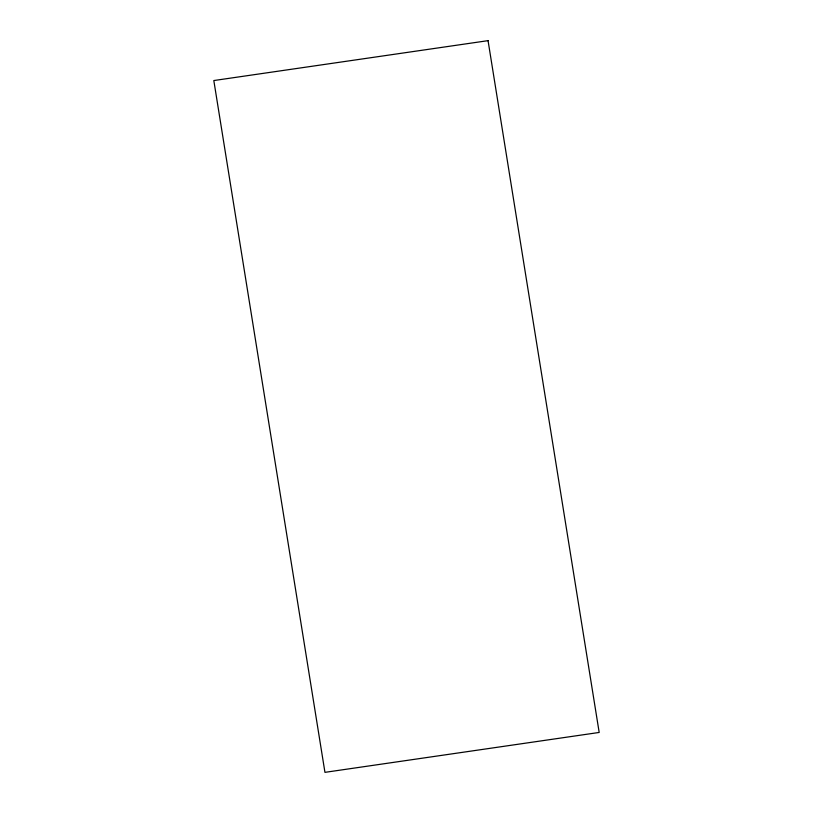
<?xml version="1.0" encoding="UTF-8"?>
<svg xmlns="http://www.w3.org/2000/svg" width="813" height="813" viewBox="0 0 813 813"><rect width="100%" height="100%" fill="white"/><g stroke="black" fill="none" stroke-linecap="round" stroke-linejoin="round"><path stroke-width="1.22" d="M488.054 40.65L213.819 80.548L324.946 772.35L599.181 732.452L488.054 40.65"/></g></svg>
